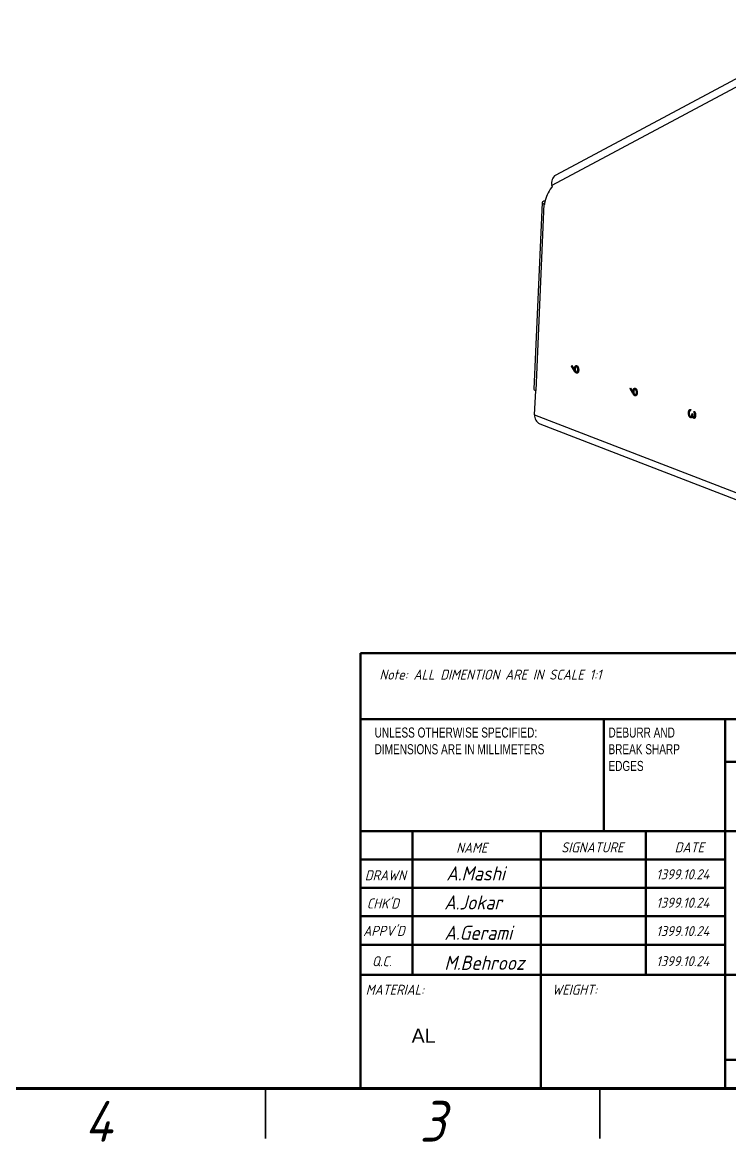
# Model space of a CAD drawing. Header units: inches. Extents: x 25 to 879, y 12 to 614.
# Drawn here: x 479 to 696.5, y 11.6 to 355.7 of the extents above; entities that cross this region are included whole.
import ezdxf

# ---------------------------------------------------------------- set-up
doc = ezdxf.new("R2010")
doc.units = ezdxf.units.IN
doc.header["$MEASUREMENT"] = 0
doc.styles.add('Geniso', font='geniso.shx', dxfattribs={"oblique": 15})
doc.styles.add('SLDTEXTSTYLE0', font='TXT', dxfattribs={"width": 0.75})
doc.styles.get("Standard").update_dxf_attribs({"font": 'arial.ttf'})

# ---------------------------------------------------------------- blocks, each defined once
blk = doc.blocks.new('SW_NOTE_62')
at = {"color": 0, "linetype": 'Continuous', "lineweight": 0, "char_height": 1.5, "attachment_point": 1, "style": 'SLDTEXTSTYLE0'}
for s, insert in [('UNLESS OTHERWISE SPECIFIED:', (0, 1.93)), ('DIMENSIONS ARE IN MILLIMETERS', (0, -0.57))]:
    blk.add_mtext(s, dxfattribs=dict(at, insert=insert))
blk = doc.blocks.new('SW_NOTE_63')
at = {"color": 0, "linetype": 'Continuous', "lineweight": 0, "char_height": 1.5, "attachment_point": 1, "style": 'SLDTEXTSTYLE0'}
for s, insert in [('DEBURR AND', (0, 1.93)), ('BREAK SHARP', (0, -0.57)), ('EDGES', (0, -3.07))]:
    blk.add_mtext(s, dxfattribs=dict(at, insert=insert))

msp = doc.modelspace()

# ---------------------------------------------------------------- linework, layer by layer
at = {"color": 7, "linetype": 'Continuous', "lineweight": 25}
for p, q in [((731.054, 355.719), (643.094, 308.78)), ((729.862, 352.535), (641.902, 305.595)), ((641.747, 304.925), (642.022, 305.072)), ((642.022, 305.072), (641.902, 305.595)), ((638.849, 300.322), (636.351, 242.954)), ((639.388, 299.885), (636.89, 242.517)), ((639.694, 299.918), (639.388, 299.885)), ((639.388, 299.885), (639.687, 299.77)), ((639.687, 299.77), (639.711, 300.301)), ((647.927, 250.033), (648.043, 250.259)), ((648.162, 250.058), (647.927, 250.033)), ((648.822, 248.523), (647.927, 250.033)), ((648.043, 250.259), (648.851, 248.896)), ((649.155, 248.559), (648.822, 248.523)), ((649.076, 248.92), (648.851, 248.896)), ((649.085, 249.318), (648.852, 249.293)), ((649.931, 249.925), (649.362, 249.864)), ((649.406, 249.844), (649.565, 250.133)), ((649.728, 247.89), (649.419, 247.857)), ((649.493, 248.164), (650.063, 248.225)), ((649.841, 249.89), (649.519, 249.855)), ((650.108, 248.884), (649.9, 248.861)), ((636.566, 235.079), (636.89, 242.517)), ((665.911, 243.096), (666.027, 243.322)), ((666.146, 243.121), (665.911, 243.096)), ((666.806, 241.586), (665.911, 243.096)), ((666.027, 243.322), (666.835, 241.959)), ((667.139, 241.622), (666.806, 241.586)), ((667.06, 241.983), (666.835, 241.959)), ((667.069, 242.382), (666.836, 242.356)), ((667.916, 242.989), (667.346, 242.927)), ((667.39, 242.907), (667.55, 243.196)), ((667.713, 240.953), (667.403, 240.92)), ((667.477, 241.227), (668.047, 241.288)), ((667.826, 242.953), (667.503, 242.918)), ((668.093, 241.947), (667.884, 241.924)), ((636.566, 235.079), (783.234, 178.507)), ((684.104, 235.754), (683.877, 235.729)), ((684.463, 236.374), (684.54, 236.525)), ((684.784, 234.212), (684.498, 234.181)), ((684.549, 236.731), (684.535, 236.397)), ((684.538, 234.501), (685.06, 234.557)), ((684.988, 235.495), (685.203, 235.412)), ((685.302, 234.618), (685.077, 234.594)), ((685.651, 234.01), (685.489, 233.993)), ((685.522, 234.309), (685.974, 234.358)), ((685.578, 235.849), (685.592, 236.183)), ((685.846, 235.878), (685.578, 235.849)), ((686.078, 234.97), (685.867, 234.947)), ((638.121, 232.317), (784.789, 175.745))]:
    msp.add_line(p, q, dxfattribs=at)
at = {"color": 7, "linetype": 'Continuous', "lineweight": 50}
for p, q in [((583.026, 161.843), (861.347, 161.843)), ((583.026, 161.843), (583.026, 141.512)), ((583.026, 141.512), (862.012, 141.512)), ((583.026, 141.512), (583.026, 28.521)), ((657.806, 141.512), (657.806, 107.101)), ((695.195, 141.512), (695.195, 28.007)), ((862.012, 128.415), (695.195, 128.415)), ((862.012, 107.101), (583.026, 107.101)), ((599.05, 107.101), (599.05, 62.932)), ((638.476, 107.101), (638.476, 28.521)), ((670.761, 107.101), (670.761, 62.932)), ((695.195, 28.521), (695.195, 107.101)), ((695.195, 98.37), (583.026, 98.37)), ((695.195, 89.639), (583.026, 89.639)), ((695.195, 80.908), (583.026, 80.908)), ((695.195, 72.176), (583.026, 72.176)), ((604.391, 62.932), (583.026, 62.932)), ((604.391, 62.932), (862.012, 62.932)), ((695.195, 36.738), (862.012, 36.738))]:
    msp.add_line(p, q, dxfattribs=at)
at = {"color": 7, "linetype": 'Continuous', "lineweight": 70}
msp.add_line((862.012, 28.007), (40.255, 28.007), dxfattribs=at)
at = {"color": 7, "linetype": 'Continuous', "lineweight": 35}
for p, q in [((553.853, 28.007), (553.853, 12.599)), ((656.573, 28.007), (656.573, 12.599))]:
    msp.add_line(p, q, dxfattribs=at)
at = {"color": 7, "linetype": 'Continuous', "lineweight": 25, "flags": 128}
for points in [[(639.817, 300.801), (639.414, 300.708), (639.108, 300.593), (638.917, 300.462), (638.849, 300.32), (638.908, 300.173), (639.089, 300.026), (639.388, 299.885)], [(636.351, 242.954), (636.351, 242.952), (636.41, 242.805), (636.591, 242.658), (636.89, 242.517)]]:
    msp.add_lwpolyline(points, dxfattribs=at)
at = {"color": 7, "linetype": 'Continuous', "lineweight": 25}
for centre, radius, start, end in [((644.507, 306.435), 2.737, 121.07981, 197.87158), ((649.461, 298.768), 9.87, 141.40437, 171.06356), ((639.266, 234.781), 2.717, 173.70171, 245.07623)]:
    msp.add_arc(centre, radius, start, end, dxfattribs=at)
for points, knots in [([(649.419, 247.857), (649.397, 247.867), (649.353, 247.886), (649.286, 247.931), (649.218, 247.987), (649.16, 248.043), (649.114, 248.096), (649.077, 248.141), (649.038, 248.191), (648.998, 248.248), (648.956, 248.309), (648.912, 248.375), (648.867, 248.447), (648.837, 248.497), (648.822, 248.523)], [0, 0, 0, 0, 0.0983074, 0.199392, 0.3054179, 0.4159635, 0.4746066, 0.5367684, 0.6036107, 0.6741313, 0.7494491, 0.8282755, 0.9120654, 1, 1, 1, 1]), ([(648.851, 248.896), (648.849, 248.964), (648.846, 249.097), (648.85, 249.229), (648.852, 249.293)], [0, 0, 0, 0, 0.50785764, 1, 1, 1, 1]), ([(648.852, 249.293), (648.854, 249.332), (648.858, 249.408), (648.872, 249.518), (648.89, 249.621), (648.915, 249.717), (648.945, 249.806), (648.98, 249.889), (649.02, 249.965), (649.066, 250.033), (649.115, 250.092), (649.167, 250.142), (649.221, 250.179), (649.277, 250.205), (649.336, 250.219), (649.396, 250.222), (649.459, 250.214), (649.501, 250.2), (649.523, 250.193)], [0, 0, 0, 0, 0.0662939, 0.1301291, 0.1928593, 0.2547556, 0.3159202, 0.3773476, 0.4402138, 0.5041827, 0.5680402, 0.6302333, 0.6908662, 0.7514256, 0.8114686, 0.8727524, 0.9353917, 1, 1, 1, 1]), ([(649.064, 249.148), (649.063, 249.119), (649.062, 249.061), (649.063, 248.974), (649.07, 248.891), (649.08, 248.811), (649.094, 248.733), (649.112, 248.658), (649.134, 248.587), (649.16, 248.519), (649.189, 248.456), (649.22, 248.398), (649.253, 248.346), (649.288, 248.302), (649.325, 248.262), (649.364, 248.23), (649.404, 248.205), (649.432, 248.192), (649.446, 248.186)], [0, 0, 0, 0, 0.072713, 0.1415475, 0.2083625, 0.2724616, 0.33539, 0.3977113, 0.4593834, 0.5220982, 0.5843148, 0.6443919, 0.703345, 0.7615089, 0.8200305, 0.878517, 0.9382645, 1, 1, 1, 1]), ([(649.519, 249.855), (649.505, 249.86), (649.477, 249.869), (649.435, 249.873), (649.395, 249.867), (649.356, 249.855), (649.318, 249.833), (649.281, 249.802), (649.246, 249.762), (649.212, 249.715), (649.181, 249.662), (649.153, 249.603), (649.129, 249.539), (649.109, 249.47), (649.092, 249.397), (649.078, 249.318), (649.069, 249.235), (649.066, 249.178), (649.064, 249.148)], [0, 0, 0, 0, 0.0595396, 0.117423, 0.1744404, 0.2317339, 0.289722, 0.3492004, 0.4105155, 0.4750803, 0.5400945, 0.6044441, 0.6686967, 0.7321102, 0.7967393, 0.8629057, 0.9304616, 1, 1, 1, 1]), ([(650.114, 248.761), (650.111, 248.71), (650.104, 248.609), (650.082, 248.465), (650.049, 248.332), (650.006, 248.209), (649.954, 248.102), (649.894, 248.01), (649.825, 247.936), (649.75, 247.881), (649.671, 247.844), (649.588, 247.827), (649.504, 247.83), (649.448, 247.848), (649.419, 247.857)], [0, 0, 0, 0, 0.0855281, 0.1689955, 0.2523232, 0.336058, 0.4194357, 0.5012882, 0.5837224, 0.6680159, 0.7519303, 0.8346054, 0.9165296, 1, 1, 1, 1]), ([(649.446, 248.186), (649.46, 248.181), (649.488, 248.172), (649.53, 248.167), (649.57, 248.172), (649.609, 248.184), (649.647, 248.205), (649.683, 248.234), (649.719, 248.27), (649.752, 248.315), (649.783, 248.366), (649.811, 248.423), (649.835, 248.485), (649.856, 248.55), (649.872, 248.621), (649.886, 248.696), (649.895, 248.777), (649.898, 248.833), (649.9, 248.861)], [0, 0, 0, 0, 0.0607532, 0.1197217, 0.1777368, 0.2359723, 0.2940371, 0.3536932, 0.4155387, 0.4796987, 0.5446276, 0.6087791, 0.6722149, 0.7354826, 0.7991343, 0.864299, 0.9308449, 1, 1, 1, 1]), ([(649.875, 247.906), (649.748, 247.98), (649.621, 248.053), (649.518, 248.209), (649.518, 248.209)], [0, 0, 0, 0, 0.9937165, 1, 1, 1, 1]), ([(649.9, 248.861), (649.9, 248.89), (649.902, 248.945), (649.9, 249.029), (649.894, 249.112), (649.884, 249.192), (649.869, 249.272), (649.851, 249.349), (649.829, 249.424), (649.803, 249.497), (649.775, 249.566), (649.744, 249.629), (649.711, 249.684), (649.677, 249.733), (649.64, 249.774), (649.602, 249.809), (649.561, 249.836), (649.533, 249.849), (649.519, 249.855)], [0, 0, 0, 0, 0.0687216, 0.1348312, 0.1995659, 0.2633723, 0.3267939, 0.3898541, 0.4536605, 0.5187472, 0.5830632, 0.6454469, 0.705248, 0.763454, 0.8218311, 0.8799872, 0.9390991, 1, 1, 1, 1]), ([(649.523, 250.193), (649.552, 250.179), (649.61, 250.154), (649.693, 250.092), (649.77, 250.013), (649.842, 249.918), (649.907, 249.807), (649.965, 249.682), (650.014, 249.544), (650.055, 249.395), (650.087, 249.238), (650.108, 249.079), (650.118, 248.919), (650.115, 248.814), (650.114, 248.761)], [0, 0, 0, 0, 0.0852491, 0.1673266, 0.2481753, 0.3288291, 0.4099081, 0.4905845, 0.5729935, 0.6582649, 0.7442216, 0.8290604, 0.9139383, 1, 1, 1, 1]), ([(667.403, 240.92), (667.381, 240.93), (667.337, 240.95), (667.27, 240.994), (667.202, 241.05), (667.145, 241.106), (667.098, 241.159), (667.061, 241.204), (667.022, 241.254), (666.982, 241.312), (666.94, 241.372), (666.897, 241.438), (666.852, 241.51), (666.821, 241.56), (666.806, 241.586)], [0, 0, 0, 0, 0.0983074, 0.199392, 0.3054179, 0.4159635, 0.4746066, 0.5367684, 0.6036107, 0.6741313, 0.7494491, 0.8282755, 0.9120654, 1, 1, 1, 1]), ([(666.835, 241.959), (666.833, 242.027), (666.83, 242.16), (666.834, 242.292), (666.836, 242.356)], [0, 0, 0, 0, 0.50785764, 1, 1, 1, 1]), ([(666.836, 242.356), (666.838, 242.395), (666.843, 242.471), (666.856, 242.581), (666.875, 242.684), (666.899, 242.78), (666.929, 242.869), (666.964, 242.952), (667.004, 243.028), (667.05, 243.096), (667.099, 243.155), (667.151, 243.205), (667.205, 243.242), (667.261, 243.268), (667.32, 243.282), (667.381, 243.285), (667.443, 243.277), (667.486, 243.263), (667.507, 243.256)], [0, 0, 0, 0, 0.0662939, 0.1301291, 0.1928593, 0.2547556, 0.3159202, 0.3773476, 0.4402138, 0.5041827, 0.5680402, 0.6302333, 0.6908662, 0.7514256, 0.8114686, 0.8727524, 0.9353917, 1, 1, 1, 1]), ([(667.049, 242.212), (667.048, 242.182), (667.046, 242.124), (667.048, 242.037), (667.054, 241.954), (667.064, 241.874), (667.078, 241.796), (667.096, 241.721), (667.119, 241.65), (667.144, 241.582), (667.174, 241.519), (667.205, 241.461), (667.237, 241.41), (667.273, 241.365), (667.309, 241.326), (667.348, 241.293), (667.389, 241.268), (667.416, 241.255), (667.431, 241.249)], [0, 0, 0, 0, 0.072713, 0.1415475, 0.2083625, 0.2724616, 0.33539, 0.3977113, 0.4593834, 0.5220982, 0.5843148, 0.6443919, 0.703345, 0.7615089, 0.8200305, 0.878517, 0.9382645, 1, 1, 1, 1]), ([(667.503, 242.918), (667.489, 242.923), (667.461, 242.932), (667.419, 242.936), (667.379, 242.931), (667.34, 242.918), (667.302, 242.896), (667.266, 242.865), (667.23, 242.825), (667.197, 242.779), (667.165, 242.725), (667.137, 242.666), (667.113, 242.602), (667.093, 242.533), (667.076, 242.46), (667.063, 242.381), (667.054, 242.298), (667.05, 242.241), (667.049, 242.212)], [0, 0, 0, 0, 0.0595396, 0.117423, 0.1744404, 0.2317339, 0.289722, 0.3492004, 0.4105155, 0.4750803, 0.5400945, 0.6044441, 0.6686967, 0.7321102, 0.7967393, 0.8629057, 0.9304616, 1, 1, 1, 1]), ([(668.098, 241.824), (668.095, 241.773), (668.088, 241.672), (668.066, 241.528), (668.033, 241.395), (667.99, 241.273), (667.938, 241.165), (667.878, 241.073), (667.81, 240.999), (667.735, 240.944), (667.655, 240.908), (667.573, 240.891), (667.488, 240.893), (667.432, 240.911), (667.403, 240.92)], [0, 0, 0, 0, 0.0855281, 0.1689955, 0.2523232, 0.336058, 0.4194357, 0.5012882, 0.5837224, 0.6680159, 0.7519303, 0.8346054, 0.9165296, 1, 1, 1, 1]), ([(667.431, 241.249), (667.445, 241.244), (667.473, 241.235), (667.514, 241.23), (667.555, 241.235), (667.594, 241.247), (667.631, 241.268), (667.668, 241.297), (667.703, 241.333), (667.736, 241.379), (667.768, 241.429), (667.795, 241.486), (667.819, 241.548), (667.84, 241.614), (667.857, 241.684), (667.87, 241.76), (667.879, 241.84), (667.882, 241.896), (667.884, 241.924)], [0, 0, 0, 0, 0.0607532, 0.1197217, 0.1777368, 0.2359723, 0.2940371, 0.3536932, 0.4155387, 0.4796987, 0.5446276, 0.6087791, 0.6722149, 0.7354826, 0.7991343, 0.864299, 0.9308449, 1, 1, 1, 1]), ([(667.859, 240.969), (667.733, 241.043), (667.605, 241.117), (667.503, 241.272), (667.502, 241.273)], [0, 0, 0, 0, 0.9937165, 1, 1, 1, 1]), ([(667.884, 241.924), (667.885, 241.953), (667.886, 242.009), (667.884, 242.093), (667.878, 242.175), (667.868, 242.256), (667.854, 242.335), (667.836, 242.412), (667.814, 242.487), (667.788, 242.56), (667.76, 242.629), (667.729, 242.692), (667.696, 242.747), (667.661, 242.796), (667.624, 242.838), (667.586, 242.873), (667.545, 242.9), (667.517, 242.912), (667.503, 242.918)], [0, 0, 0, 0, 0.0687216, 0.1348312, 0.1995659, 0.2633723, 0.3267939, 0.3898541, 0.4536605, 0.5187472, 0.5830632, 0.6454469, 0.705248, 0.763454, 0.8218311, 0.8799872, 0.9390991, 1, 1, 1, 1]), ([(667.507, 243.256), (667.537, 243.243), (667.594, 243.217), (667.677, 243.155), (667.754, 243.077), (667.826, 242.981), (667.892, 242.87), (667.949, 242.745), (667.999, 242.607), (668.04, 242.458), (668.071, 242.302), (668.092, 242.142), (668.102, 241.982), (668.1, 241.877), (668.098, 241.824)], [0, 0, 0, 0, 0.0852491, 0.1673266, 0.2481753, 0.3288291, 0.4099081, 0.4905845, 0.5729935, 0.6582649, 0.7442216, 0.8290604, 0.9139383, 1, 1, 1, 1]), ([(684.498, 234.181), (684.468, 234.195), (684.41, 234.221), (684.325, 234.288), (684.243, 234.374), (684.165, 234.479), (684.093, 234.6), (684.03, 234.735), (683.977, 234.882), (683.934, 235.04), (683.902, 235.205), (683.882, 235.377), (683.872, 235.553), (683.875, 235.67), (683.877, 235.729)], [0, 0, 0, 0, 0.0796417, 0.1589086, 0.2395998, 0.3224094, 0.4058277, 0.4876442, 0.56972, 0.6530647, 0.7374573, 0.8224924, 0.9097551, 1, 1, 1, 1]), ([(683.877, 235.729), (683.879, 235.769), (683.883, 235.847), (683.895, 235.959), (683.913, 236.064), (683.935, 236.162), (683.961, 236.253), (683.992, 236.337), (684.028, 236.414), (684.069, 236.484), (684.114, 236.547), (684.163, 236.6), (684.217, 236.645), (684.275, 236.679), (684.338, 236.707), (684.404, 236.723), (684.475, 236.733), (684.524, 236.732), (684.549, 236.731)], [0, 0, 0, 0, 0.0655412, 0.1289632, 0.1903771, 0.2500924, 0.3085484, 0.366398, 0.4245422, 0.48317, 0.5422434, 0.6017394, 0.662506, 0.7248555, 0.7891278, 0.8563464, 0.9262952, 1, 1, 1, 1]), ([(684.092, 235.64), (684.09, 235.605), (684.088, 235.537), (684.09, 235.435), (684.096, 235.337), (684.107, 235.242), (684.122, 235.151), (684.142, 235.064), (684.165, 234.98), (684.194, 234.901), (684.225, 234.827), (684.258, 234.761), (684.293, 234.702), (684.329, 234.65), (684.368, 234.606), (684.409, 234.571), (684.451, 234.541), (684.48, 234.528), (684.494, 234.522)], [0, 0, 0, 0, 0.0760619, 0.1487325, 0.2183745, 0.2857226, 0.3510577, 0.4149349, 0.4784859, 0.542169, 0.6047501, 0.6641185, 0.7214997, 0.7776159, 0.8326661, 0.887858, 0.9434677, 1, 1, 1, 1]), ([(684.232, 236.218), (684.222, 236.2), (684.202, 236.166), (684.176, 236.107), (684.153, 236.043), (684.134, 235.973), (684.118, 235.898), (684.106, 235.817), (684.096, 235.731), (684.093, 235.671), (684.092, 235.64)], [0, 0, 0, 0, 0.1182713, 0.2361775, 0.3556629, 0.4759042, 0.6001273, 0.7286081, 0.8613135, 1, 1, 1, 1]), ([(684.535, 236.397), (684.518, 236.395), (684.486, 236.39), (684.44, 236.379), (684.397, 236.362), (684.357, 236.341), (684.321, 236.318), (684.288, 236.288), (684.258, 236.257), (684.241, 236.23), (684.232, 236.218)], [0, 0, 0, 0, 0.1497704, 0.2913164, 0.4259664, 0.5521596, 0.6715274, 0.7861216, 0.8953251, 1, 1, 1, 1]), ([(684.494, 234.522), (684.514, 234.516), (684.553, 234.504), (684.611, 234.507), (684.668, 234.526), (684.723, 234.563), (684.775, 234.614), (684.821, 234.678), (684.861, 234.758), (684.89, 234.834), (684.909, 234.904), (684.924, 234.965), (684.936, 235.035), (684.949, 235.112), (684.96, 235.196), (684.97, 235.289), (684.98, 235.389), (684.985, 235.459), (684.988, 235.495)], [0, 0, 0, 0, 0.0669051, 0.1334773, 0.2010229, 0.2712179, 0.3428592, 0.413811, 0.4855518, 0.5598003, 0.5999, 0.6436094, 0.6919106, 0.744703, 0.8015038, 0.862866, 0.9293327, 1, 1, 1, 1]), ([(684.88, 234.26), (684.866, 234.247), (684.837, 234.222), (684.791, 234.195), (684.744, 234.172), (684.697, 234.161), (684.648, 234.153), (684.599, 234.156), (684.549, 234.164), (684.515, 234.176), (684.498, 234.181)], [0, 0, 0, 0, 0.1281455, 0.2541925, 0.3781411, 0.5013808, 0.623957, 0.7470759, 0.8728647, 1, 1, 1, 1]), ([(684.953, 234.23), (684.845, 234.282), (684.727, 234.337), (684.648, 234.499), (684.642, 234.512)], [0, 0, 0, 0, 0.9203546, 1, 1, 1, 1]), ([(685.077, 234.594), (685.064, 234.558), (685.039, 234.488), (684.993, 234.397), (684.94, 234.319), (684.9, 234.279), (684.88, 234.26)], [0, 0, 0, 0, 0.2538796, 0.5030089, 0.7502911, 1, 1, 1, 1]), ([(685.489, 233.993), (685.467, 234.002), (685.424, 234.022), (685.362, 234.067), (685.303, 234.124), (685.249, 234.194), (685.199, 234.276), (685.154, 234.37), (685.112, 234.476), (685.089, 234.554), (685.077, 234.594)], [0, 0, 0, 0, 0.1280675, 0.2506083, 0.3706302, 0.4900722, 0.6103748, 0.7343131, 0.8632165, 1, 1, 1, 1]), ([(685.11, 234.58), (685.128, 234.585), (685.189, 234.605), (685.231, 234.684), (685.261, 234.74)], [0, 0, 0, 0, 0.2888167, 1, 1, 1, 1]), ([(685.203, 235.412), (685.201, 235.366), (685.198, 235.276), (685.203, 235.14), (685.212, 235.008), (685.229, 234.882), (685.25, 234.765), (685.276, 234.661), (685.306, 234.571), (685.34, 234.495), (685.378, 234.434), (685.418, 234.384), (685.46, 234.347), (685.49, 234.333), (685.505, 234.326)], [0, 0, 0, 0, 0.1101424, 0.2157419, 0.3179605, 0.4180518, 0.5115631, 0.5965728, 0.673329, 0.7440492, 0.8107168, 0.8740855, 0.9367096, 1, 1, 1, 1]), ([(686.082, 234.869), (686.079, 234.82), (686.073, 234.725), (686.052, 234.59), (686.023, 234.463), (685.984, 234.346), (685.939, 234.241), (685.886, 234.153), (685.827, 234.081), (685.764, 234.027), (685.697, 233.991), (685.628, 233.972), (685.559, 233.971), (685.513, 233.986), (685.489, 233.993)], [0, 0, 0, 0, 0.0902542, 0.1785398, 0.266093, 0.354631, 0.4418862, 0.5257469, 0.6081136, 0.6901973, 0.7708215, 0.8483262, 0.9240117, 1, 1, 1, 1]), ([(685.505, 234.326), (685.516, 234.322), (685.538, 234.315), (685.57, 234.314), (685.602, 234.318), (685.632, 234.33), (685.662, 234.349), (685.691, 234.375), (685.719, 234.408), (685.746, 234.448), (685.771, 234.494), (685.794, 234.545), (685.813, 234.6), (685.83, 234.661), (685.843, 234.726), (685.854, 234.795), (685.862, 234.869), (685.865, 234.921), (685.867, 234.947)], [0, 0, 0, 0, 0.0552698, 0.1099567, 0.1632335, 0.2180576, 0.2732775, 0.330881, 0.3904799, 0.453656, 0.5189026, 0.5833461, 0.6485467, 0.7150552, 0.7825206, 0.8523353, 0.9249349, 1, 1, 1, 1]), ([(685.867, 234.947), (685.868, 234.99), (685.87, 235.073), (685.86, 235.198), (685.843, 235.317), (685.819, 235.412), (685.795, 235.485), (685.774, 235.539), (685.749, 235.593), (685.721, 235.645), (685.69, 235.698), (685.656, 235.75), (685.618, 235.8), (685.591, 235.833), (685.578, 235.849)], [0, 0, 0, 0, 0.1227281, 0.2397165, 0.3518622, 0.463202, 0.5202612, 0.5794324, 0.6405963, 0.7052982, 0.7732361, 0.8446489, 0.920046, 1, 1, 1, 1]), ([(685.592, 236.183), (685.613, 236.166), (685.653, 236.132), (685.711, 236.073), (685.765, 236.011), (685.814, 235.943), (685.861, 235.872), (685.902, 235.794), (685.94, 235.713), (685.973, 235.627), (686.003, 235.539), (686.028, 235.448), (686.048, 235.356), (686.064, 235.261), (686.076, 235.165), (686.082, 235.067), (686.085, 234.968), (686.083, 234.902), (686.082, 234.869)], [0, 0, 0, 0, 0.0726253, 0.1419766, 0.2089849, 0.2739569, 0.3368893, 0.398745, 0.4601159, 0.5208249, 0.5809945, 0.6401519, 0.6986225, 0.7572711, 0.8164267, 0.876254, 0.9371653, 1, 1, 1, 1]), ([(685.945, 234.042), (685.898, 234.068), (685.803, 234.119), (685.701, 234.225), (685.667, 234.313), (685.663, 234.324)], [0, 0, 0, 0, 0.4653516, 0.9303314, 1, 1, 1, 1])]:
    msp.add_open_spline(points, degree=3, knots=knots, dxfattribs=at)

# ---------------------------------------------------------------- block references
at = {"color": 7, "linetype": 'Continuous', "lineweight": 0, "xscale": 2.054393594203778, "yscale": 2.054393594203778, "zscale": 2.054393594203778}
for name, p in [('SW_NOTE_62', (587.358, 134.978)), ('SW_NOTE_63', (659.263, 134.978))]:
    msp.add_blockref(name, p, dxfattribs=at)

# ---------------------------------------------------------------- texts
at = {"color": 7, "linetype": 'Continuous', "lineweight": 0, "style": 'Geniso'}
for s, insert, char_height, attachment_point in [('Note: ALL DIMENTION ARE IN SCALE 1:1', (588.844, 156.748), 3.08159, 1), ('NAME', (612.449, 103.509), 3.0816, 1), ('SIGNATURE', (644.726, 103.633), 3.0816, 1), ('DATE', (679.619, 103.633), 3.0816, 1), ('DRAWN', (584.347, 95.052), 3.0816, 1), ('A.Mashi', (609.39, 96.252), 4.3485, 1), ('1399.10.24', (673.971, 95.352), 3.0816, 1), ("CHK'D", (584.955, 86.376), 3.0816, 1), ('A.Jokar', (608.75, 87.334), 4.3485, 1), ('1399.10.24', (673.971, 86.62), 3.0816, 1), ("APPV'D", (583.851, 77.961), 3.0816, 1), ('A.Gerami', (608.813, 78.012), 4.3485, 1), ('1399.10.24', (673.971, 77.889), 3.0816, 1), ('Q.C.', (586.55, 68.634), 3.0816, 1), ('M.Behrooz', (608.813, 68.767), 4.3485, 1), ('1399.10.24', (673.971, 68.645), 3.0816, 1), ('MATERIAL:', (584.618, 59.86), 3.0816, 1), ('WEIGHT:', (641.974, 59.857), 3.0787, 1), ('4', (502.367, 24.132), 12.524, 2), ('3', (605.087, 24.132), 12.524, 2)]:
    msp.add_mtext(s, dxfattribs=dict(at, insert=insert, char_height=char_height, attachment_point=attachment_point))
at = {"insert": (598.751, 46.325), "char_height": 4.2929, "attachment_point": 1}
msp.add_mtext_dynamic_manual_height_columns('AL', width=21.91974, gutter_width=1, heights=[0], dxfattribs=at)

doc.saveas('drawing.dxf')
